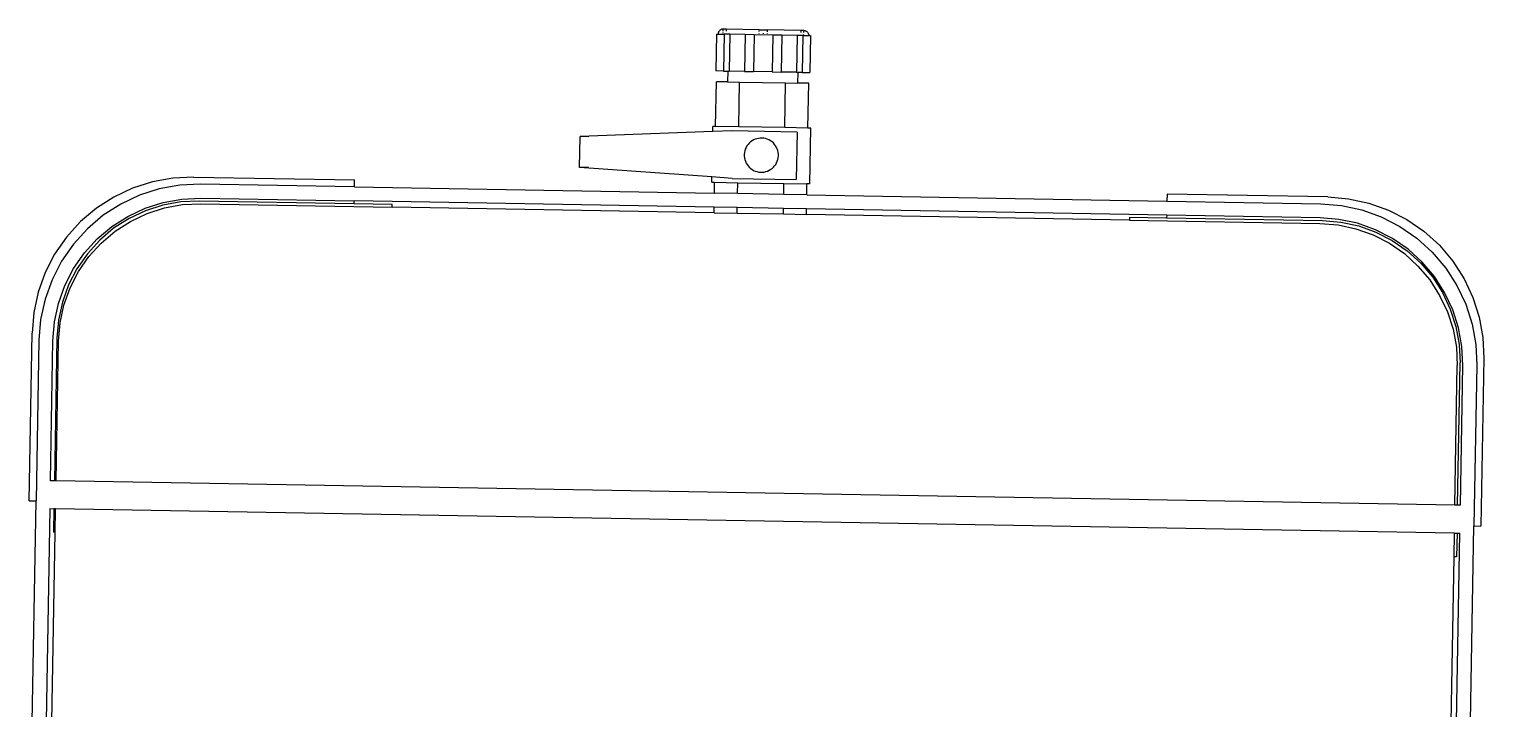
# Model space of a CAD drawing. Header units: metres. Extents: x 59 to 170, y -3 to 145.
# Drawn here: x 126.547 to 127.587, y 110.519 to 111.006 of the extents above; entities that cross this region are included whole.
import ezdxf

# ---------------------------------------------------------------- set-up
doc = ezdxf.new("R2010")
doc.units = ezdxf.units.M
doc.layers.add('Structures', color=216, linetype='Continuous', lineweight=25, true_color=0x800080)

# ---------------------------------------------------------------- blocks, each defined once
blk = doc.blocks.new('Structure - IBC')
at = {"layer": 'Structures'}
for p, q in [((1.2449, 1.2291), (1.2449, 1.2241)), ((1.2449, 1.2291), (1.3649, 1.2291)), ((1.3797, 1.2281), (1.3649, 1.2291)), ((1.3943, 1.2252), (1.3797, 1.2281)), ((0.9995, 1.2241), (1.2449, 1.2241)), ((1.3599, 1.2241), (1.2449, 1.2241)), ((1.3747, 1.2231), (1.3599, 1.2241)), ((1.3893, 1.2202), (1.3747, 1.2231)), ((1.4033, 1.2154), (1.3893, 1.2202)), ((1.4083, 1.2204), (1.3943, 1.2252)), ((1.4216, 1.2139), (1.4083, 1.2204)), ((1.2395, 1.2141), (0.9995, 1.2141)), ((0.9995, 1.2101), (1.2226, 1.2101)), ((1.2395, 1.2112), (1.2226, 1.2112)), ((1.2226, 1.2101), (1.2226, 1.2112)), ((1.2226, 1.2101), (1.2395, 1.2101)), ((1.2395, 1.2141), (1.2395, 1.2112)), ((1.2395, 1.2101), (1.2395, 1.2112)), ((1.2395, 0.2101), (1.2395, 1.2101)), ((1.2595, 1.2141), (1.3595, 1.2141)), ((1.2595, 1.2112), (1.2595, 1.2141)), ((1.2595, 1.2101), (1.2595, 1.2112)), ((1.3614, 1.2112), (1.2595, 1.2112)), ((1.2595, 0.2101), (1.2595, 1.2101)), ((1.2595, 1.2101), (1.3594, 1.2101)), ((1.3594, 1.2101), (1.3725, 1.2092)), ((1.3595, 1.2141), (1.3731, 1.2132)), ((1.3745, 1.2104), (1.3614, 1.2112)), ((1.3725, 1.2092), (1.3853, 1.2067)), ((1.3731, 1.2132), (1.3864, 1.2105)), ((1.3873, 1.2078), (1.3745, 1.2104)), ((1.3853, 1.2067), (1.3977, 1.2025)), ((1.3864, 1.2105), (1.3993, 1.2062)), ((1.3997, 1.2036), (1.3873, 1.2078)), ((1.4166, 1.2089), (1.4033, 1.2154)), ((1.429, 1.2006), (1.4166, 1.2089)), ((1.434, 1.2056), (1.4216, 1.2139)), ((1.3977, 1.2025), (1.4094, 1.1967)), ((1.3993, 1.2062), (1.4115, 1.2002)), ((1.4114, 1.1978), (1.3997, 1.2036)), ((1.4094, 1.1967), (1.4203, 1.1894)), ((1.4223, 1.1905), (1.4114, 1.1978)), ((1.4115, 1.2002), (1.4228, 1.1926)), ((1.4402, 1.1908), (1.429, 1.2006)), ((1.4452, 1.1958), (1.434, 1.2056)), ((1.4203, 1.1894), (1.4301, 1.1808)), ((1.4321, 1.1819), (1.4223, 1.1905)), ((1.4228, 1.1926), (1.433, 1.1836)), ((1.45, 1.1796), (1.4402, 1.1908)), ((1.455, 1.1846), (1.4452, 1.1958)), ((1.4301, 1.1808), (1.4388, 1.1709)), ((1.4408, 1.1721), (1.4321, 1.1819)), ((1.433, 1.1836), (1.442, 1.1734)), ((1.4582, 1.1673), (1.45, 1.1796)), ((1.4632, 1.1723), (1.455, 1.1846)), ((1.4388, 1.1709), (1.446, 1.1601)), ((1.448, 1.1612), (1.4408, 1.1721)), ((1.442, 1.1734), (1.4495, 1.1621)), ((1.4648, 1.154), (1.4582, 1.1673)), ((1.4698, 1.159), (1.4632, 1.1723)), ((1.446, 1.1601), (1.4518, 1.1483)), ((1.4538, 1.1495), (1.448, 1.1612)), ((1.4495, 1.1621), (1.4555, 1.1499)), ((1.4745, 1.1449), (1.4698, 1.159)), ((1.4518, 1.1483), (1.456, 1.136)), ((1.458, 1.1371), (1.4538, 1.1495)), ((1.4555, 1.1499), (1.4599, 1.1371)), ((1.4695, 1.1399), (1.4648, 1.154)), ((1.4774, 1.1303), (1.4745, 1.1449)), ((1.456, 1.136), (1.4586, 1.1231)), ((1.4606, 1.1243), (1.458, 1.1371)), ((1.4599, 1.1371), (1.4625, 1.1238)), ((1.4724, 1.1253), (1.4695, 1.1399)), ((1.4614, 1.1112), (1.4606, 1.1243)), ((1.4625, 1.1238), (1.4634, 1.1102)), ((1.4734, 1.1105), (1.4724, 1.1253)), ((1.4784, 1.1155), (1.4774, 1.1303)), ((1.4586, 1.1231), (1.4594, 1.1101)), ((1.4784, 1.1155), (1.4784, 1.0005)), ((1.4594, 1.1101), (1.4594, 0.9732)), ((1.4614, 1.0005), (1.4614, 1.1112)), ((1.4634, 1.1102), (1.4634, 1.0005)), ((1.4734, 1.0005), (1.4734, 1.1105)), ((1.4614, 1.0005), (1.4634, 1.0005)), ((1.4614, 0.9732), (1.4614, 1.0005)), ((1.4634, 0.7431), (1.4634, 1.0005)), ((1.4734, 1.0005), (1.4784, 1.0005)), ((1.4734, 1.0005), (1.4734, 0.7431)), ((1.4594, 0.7431), (1.4594, 0.9732)), ((1.4594, 0.9732), (1.4614, 0.9732)), ((1.485, 0.7451), (1.4902, 0.8398)), ((1.4902, 0.8398), (1.5122, 0.8398)), ((1.4902, 0.8335), (1.4902, 0.8398)), ((1.5175, 0.7451), (1.5122, 0.8398)), ((1.5122, 0.8335), (1.5122, 0.8398)), ((1.4594, 0.7431), (1.4634, 0.7431)), ((1.4594, 0.7431), (1.4594, 0.7266)), ((1.4634, 0.7266), (1.4634, 0.7431)), ((1.4734, 0.7431), (1.4812, 0.7431)), ((1.4734, 0.7266), (1.4734, 0.7431)), ((1.4812, 0.7451), (1.485, 0.7451)), ((1.4812, 0.7451), (1.4812, 0.7431)), ((1.4812, 0.7431), (1.4812, 0.7266)), ((1.4842, 0.7305), (1.485, 0.7451)), ((1.5175, 0.7451), (1.5212, 0.7451)), ((1.5182, 0.7315), (1.5175, 0.7451)), ((1.5212, 0.7431), (1.5212, 0.7451)), ((1.5212, 0.7431), (1.5532, 0.7431)), ((1.5212, 0.7266), (1.5212, 0.7431)), ((1.5532, 0.7351), (1.5532, 0.7431)), ((1.5873, 0.7436), (1.5609, 0.7436)), ((1.5609, 0.7381), (1.5609, 0.7436)), ((1.5873, 0.7436), (1.5873, 0.7425)), ((1.5877, 0.7425), (1.5873, 0.7425)), ((1.5873, 0.7425), (1.5873, 0.7381)), ((1.5881, 0.7424), (1.5877, 0.7425)), ((1.5884, 0.7423), (1.5881, 0.7424)), ((1.5881, 0.7389), (1.5884, 0.7389)), ((1.5888, 0.7422), (1.5884, 0.7423)), ((1.5891, 0.742), (1.5888, 0.7422)), ((1.5894, 0.7418), (1.5891, 0.742)), ((1.5897, 0.7415), (1.5894, 0.7418)), ((1.5894, 0.7389), (1.5897, 0.7389)), ((1.59, 0.7413), (1.5897, 0.7415)), ((1.5902, 0.741), (1.59, 0.7413)), ((1.59, 0.7389), (1.5902, 0.7389)), ((1.5904, 0.7407), (1.5902, 0.741)), ((1.5906, 0.7403), (1.5904, 0.7407)), ((1.5904, 0.7389), (1.5908, 0.7389)), ((1.5908, 0.74), (1.5906, 0.7403)), ((1.5909, 0.7396), (1.5908, 0.74)), ((1.5909, 0.7392), (1.5909, 0.7396)), ((1.5909, 0.7389), (1.5909, 0.7392)), ((1.5909, 0.7389), (1.5909, 0.7389)), ((1.5909, 0.7367), (1.5909, 0.7389)), ((1.4842, 0.7305), (1.4842, 0.6848)), ((1.5182, 0.6848), (1.5182, 0.7315)), ((1.5609, 0.7351), (1.5532, 0.7351)), ((1.5532, 0.7351), (1.5532, 0.7266)), ((1.5873, 0.7381), (1.5609, 0.7381)), ((1.5609, 0.7381), (1.5609, 0.7351)), ((1.5609, 0.7351), (1.5609, 0.7341)), ((1.5873, 0.7341), (1.5609, 0.7341)), ((1.5609, 0.7232), (1.5609, 0.7341)), ((1.5873, 0.7341), (1.5873, 0.7381)), ((1.5873, 0.7232), (1.5873, 0.7341)), ((1.5897, 0.7367), (1.5894, 0.7367)), ((1.5902, 0.7367), (1.59, 0.7367)), ((1.5908, 0.7367), (1.5904, 0.7367)), ((1.5909, 0.7367), (1.5909, 0.7367)), ((1.5909, 0.7131), (1.5909, 0.7367)), ((1.4594, 0.7266), (1.4634, 0.7266)), ((1.4594, 0.7266), (1.4594, 0.6936)), ((1.4634, 0.6936), (1.4634, 0.7266)), ((1.4734, 0.7266), (1.4812, 0.7266)), ((1.4734, 0.6936), (1.4734, 0.7266)), ((1.4812, 0.7266), (1.4812, 0.6936)), ((1.4924, 0.7185), (1.4916, 0.7175)), ((1.4933, 0.7194), (1.4924, 0.7185)), ((1.4944, 0.7201), (1.4933, 0.7194)), ((1.4954, 0.7208), (1.4944, 0.7201)), ((1.4966, 0.7214), (1.4954, 0.7208)), ((1.4978, 0.7218), (1.4966, 0.7214)), ((1.499, 0.7221), (1.4978, 0.7218)), ((1.5003, 0.7222), (1.499, 0.7221)), ((1.5016, 0.7223), (1.5003, 0.7222)), ((1.5029, 0.7222), (1.5016, 0.7223)), ((1.5041, 0.7219), (1.5029, 0.7222)), ((1.5053, 0.7216), (1.5041, 0.7219)), ((1.5065, 0.7211), (1.5053, 0.7216)), ((1.5076, 0.7205), (1.5065, 0.7211)), ((1.5087, 0.7197), (1.5076, 0.7205)), ((1.5097, 0.7189), (1.5087, 0.7197)), ((1.5105, 0.718), (1.5097, 0.7189)), ((1.5113, 0.7169), (1.5105, 0.718)), ((1.5212, 0.7266), (1.5532, 0.7266)), ((1.5212, 0.6936), (1.5212, 0.7266)), ((1.5532, 0.7266), (1.5532, 0.6936)), ((1.5873, 0.7232), (1.5609, 0.7232)), ((1.5609, 0.7232), (1.5609, 0.7168)), ((1.5873, 0.7168), (1.5873, 0.7232)), ((1.4891, 0.7117), (1.489, 0.7104)), ((1.489, 0.7104), (1.4891, 0.7091)), ((1.4894, 0.713), (1.4891, 0.7117)), ((1.4891, 0.7091), (1.4892, 0.7079)), ((1.4892, 0.7079), (1.4895, 0.7066)), ((1.4897, 0.7142), (1.4894, 0.713)), ((1.4902, 0.7154), (1.4897, 0.7142)), ((1.4908, 0.7165), (1.4902, 0.7154)), ((1.4916, 0.7175), (1.4908, 0.7165)), ((1.512, 0.7159), (1.5113, 0.7169)), ((1.5125, 0.7147), (1.512, 0.7159)), ((1.5129, 0.7135), (1.5125, 0.7147)), ((1.5127, 0.706), (1.5131, 0.7072)), ((1.5132, 0.7123), (1.5129, 0.7135)), ((1.5131, 0.7072), (1.5133, 0.7084)), ((1.5134, 0.711), (1.5132, 0.7123)), ((1.5133, 0.7084), (1.5134, 0.7097)), ((1.5134, 0.7097), (1.5134, 0.711)), ((1.5873, 0.7168), (1.5609, 0.7168)), ((1.5609, 0.7033), (1.5609, 0.7168)), ((1.5873, 0.7033), (1.5873, 0.7168)), ((1.5881, 0.7131), (1.5884, 0.7131)), ((1.5881, 0.7101), (1.5884, 0.7101)), ((1.5894, 0.7131), (1.5897, 0.7131)), ((1.59, 0.7131), (1.5902, 0.7131)), ((1.5904, 0.7131), (1.5908, 0.7131)), ((1.5909, 0.7131), (1.5909, 0.7131)), ((1.5909, 0.7131), (1.5909, 0.7071)), ((1.4895, 0.7066), (1.4899, 0.7054)), ((1.4899, 0.7054), (1.4905, 0.7043)), ((1.4905, 0.7043), (1.4912, 0.7032)), ((1.4912, 0.7032), (1.4919, 0.7022)), ((1.4919, 0.7022), (1.4928, 0.7012)), ((1.4928, 0.7012), (1.4938, 0.7004)), ((1.4938, 0.7004), (1.4948, 0.6997)), ((1.4948, 0.6997), (1.4959, 0.6991)), ((1.4959, 0.6991), (1.4971, 0.6986)), ((1.4971, 0.6986), (1.4983, 0.6982)), ((1.4983, 0.6982), (1.4996, 0.698)), ((1.4996, 0.698), (1.5009, 0.6979)), ((1.5009, 0.6979), (1.5021, 0.6979)), ((1.5021, 0.6979), (1.5034, 0.6981)), ((1.5034, 0.6981), (1.5047, 0.6984)), ((1.5047, 0.6984), (1.5059, 0.6988)), ((1.5059, 0.6988), (1.507, 0.6993)), ((1.507, 0.6993), (1.5081, 0.7)), ((1.5081, 0.7), (1.5091, 0.7008)), ((1.5091, 0.7008), (1.5101, 0.7016)), ((1.5101, 0.7016), (1.5109, 0.7026)), ((1.5109, 0.7026), (1.5116, 0.7037)), ((1.5116, 0.7037), (1.5122, 0.7048)), ((1.5122, 0.7048), (1.5127, 0.706)), ((1.5873, 0.7033), (1.5609, 0.7033)), ((1.5609, 0.7033), (1.5609, 0.6969)), ((1.5873, 0.6969), (1.5609, 0.6969)), ((1.5609, 0.686), (1.5609, 0.6969)), ((1.5873, 0.6969), (1.5873, 0.7033)), ((1.5873, 0.686), (1.5873, 0.6969)), ((1.5881, 0.7071), (1.5884, 0.7071)), ((1.5894, 0.7071), (1.5897, 0.7071)), ((1.59, 0.7071), (1.5902, 0.7071)), ((1.5904, 0.7071), (1.5908, 0.7071)), ((1.5909, 0.7071), (1.5909, 0.7071)), ((1.5909, 0.6834), (1.5909, 0.7071)), ((1.4594, 0.6936), (1.4634, 0.6936)), ((1.4594, 0.6936), (1.4594, 0.6771)), ((1.4634, 0.6771), (1.4634, 0.6936)), ((1.4734, 0.6936), (1.4812, 0.6936)), ((1.4734, 0.6771), (1.4734, 0.6936)), ((1.4812, 0.6936), (1.4812, 0.6771)), ((1.5212, 0.6936), (1.5532, 0.6936)), ((1.5212, 0.6771), (1.5212, 0.6936)), ((1.5532, 0.6936), (1.5532, 0.6851)), ((1.4594, 0.6771), (1.4634, 0.6771)), ((1.4594, 0.4461), (1.4594, 0.6771)), ((1.4634, 0.4196), (1.4634, 0.6771)), ((1.4734, 0.6771), (1.4812, 0.6771)), ((1.4734, 0.6771), (1.4734, 0.4196)), ((1.4812, 0.6751), (1.4812, 0.6771)), ((1.5182, 0.6848), (1.4842, 0.6848)), ((1.5212, 0.6771), (1.5532, 0.6771)), ((1.5212, 0.6751), (1.5212, 0.6771)), ((1.5609, 0.6851), (1.5532, 0.6851)), ((1.5532, 0.6771), (1.5532, 0.6851)), ((1.5873, 0.686), (1.5609, 0.686)), ((1.5609, 0.686), (1.5609, 0.6851)), ((1.5609, 0.682), (1.5609, 0.6851)), ((1.5873, 0.682), (1.5609, 0.682)), ((1.5609, 0.682), (1.5609, 0.6765)), ((1.5873, 0.6765), (1.5609, 0.6765)), ((1.5873, 0.682), (1.5873, 0.686)), ((1.5873, 0.682), (1.5873, 0.6777)), ((1.5877, 0.6777), (1.5873, 0.6777)), ((1.5873, 0.6777), (1.5873, 0.6765)), ((1.5881, 0.6777), (1.5877, 0.6777)), ((1.5881, 0.6813), (1.5884, 0.6813)), ((1.5884, 0.6778), (1.5881, 0.6777)), ((1.5888, 0.678), (1.5884, 0.6778)), ((1.5891, 0.6781), (1.5888, 0.678)), ((1.5894, 0.6784), (1.5891, 0.6781)), ((1.5897, 0.6834), (1.5894, 0.6834)), ((1.5894, 0.6813), (1.5897, 0.6813)), ((1.5897, 0.6786), (1.5894, 0.6784)), ((1.59, 0.6789), (1.5897, 0.6786)), ((1.5902, 0.6834), (1.59, 0.6834)), ((1.59, 0.6813), (1.5902, 0.6813)), ((1.5902, 0.6791), (1.59, 0.6789)), ((1.5904, 0.6795), (1.5902, 0.6791)), ((1.5908, 0.6834), (1.5904, 0.6834)), ((1.5904, 0.6813), (1.5908, 0.6813)), ((1.5906, 0.6798), (1.5904, 0.6795)), ((1.5908, 0.6802), (1.5906, 0.6798)), ((1.5909, 0.6805), (1.5908, 0.6802)), ((1.5909, 0.6834), (1.5909, 0.6834)), ((1.5909, 0.6813), (1.5909, 0.6834)), ((1.5909, 0.6813), (1.5909, 0.6813)), ((1.5909, 0.6813), (1.5909, 0.6809)), ((1.5909, 0.6809), (1.5909, 0.6805)), ((1.4812, 0.6751), (1.5212, 0.6751)), ((1.4594, 0.4461), (1.4594, 0.3101)), ((1.4614, 0.4461), (1.4594, 0.4461)), ((1.4614, 0.4461), (1.4614, 0.4196)), ((1.4634, 0.4196), (1.4614, 0.4196)), ((1.4614, 0.4196), (1.4614, 0.3081)), ((1.4634, 0.3099), (1.4634, 0.4196)), ((1.4784, 0.4196), (1.4734, 0.4196)), ((1.4734, 0.4196), (1.4734, 0.3096)), ((1.4784, 0.3046), (1.4784, 0.4196)), ((1.4594, 0.3101), (1.4586, 0.297)), ((1.4614, 0.3081), (1.4606, 0.295)), ((1.4625, 0.2964), (1.4634, 0.3099)), ((1.4734, 0.3096), (1.4724, 0.2948)), ((1.4784, 0.3046), (1.4774, 0.2898)), ((1.4586, 0.297), (1.456, 0.2842)), ((1.4606, 0.295), (1.458, 0.2822)), ((1.4599, 0.2831), (1.4625, 0.2964)), ((1.4724, 0.2948), (1.4695, 0.2802)), ((1.456, 0.2842), (1.4518, 0.2718)), ((1.458, 0.2822), (1.4538, 0.2698)), ((1.4555, 0.2702), (1.4599, 0.2831)), ((1.4774, 0.2898), (1.4745, 0.2752)), ((1.4518, 0.2718), (1.446, 0.2601)), ((1.4695, 0.2802), (1.4648, 0.2662)), ((1.4745, 0.2752), (1.4698, 0.2612)), ((1.446, 0.2601), (1.4388, 0.2492)), ((1.4538, 0.2698), (1.448, 0.2581)), ((1.4495, 0.258), (1.4555, 0.2702)), ((1.4648, 0.2662), (1.4582, 0.2528)), ((1.4698, 0.2612), (1.4632, 0.2478)), ((1.448, 0.2581), (1.4408, 0.2472)), ((1.442, 0.2467), (1.4495, 0.258)), ((1.4582, 0.2528), (1.45, 0.2405)), ((1.4301, 0.2394), (1.4203, 0.2307)), ((1.4388, 0.2492), (1.4301, 0.2394)), ((1.4408, 0.2472), (1.4321, 0.2374)), ((1.433, 0.2365), (1.442, 0.2467)), ((1.45, 0.2405), (1.4402, 0.2293)), ((1.4632, 0.2478), (1.455, 0.2355)), ((1.4203, 0.2307), (1.4094, 0.2235)), ((1.4321, 0.2374), (1.4223, 0.2287)), ((1.4228, 0.2275), (1.433, 0.2365)), ((1.4402, 0.2293), (1.429, 0.2195)), ((1.455, 0.2355), (1.4452, 0.2243)), ((1.4094, 0.2235), (1.3977, 0.2177)), ((1.3993, 0.214), (1.4115, 0.22)), ((1.4114, 0.2215), (1.3997, 0.2157)), ((1.4223, 0.2287), (1.4114, 0.2215)), ((1.4115, 0.22), (1.4228, 0.2275)), ((1.429, 0.2195), (1.4166, 0.2113)), ((1.4452, 0.2243), (1.434, 0.2145)), ((1.2226, 0.2101), (0.9995, 0.2101)), ((1.2395, 0.2101), (1.2226, 0.2101)), ((1.2226, 0.2081), (1.2226, 0.2101)), ((1.2395, 0.2081), (1.2226, 0.2081)), ((1.2395, 0.2101), (1.2395, 0.2081)), ((1.2395, 0.2081), (1.2395, 0.2061)), ((1.2595, 0.2081), (1.2595, 0.2101)), ((1.2595, 0.2101), (1.3594, 0.2101)), ((1.2595, 0.2061), (1.2595, 0.2081)), ((1.2595, 0.2081), (1.3614, 0.2081)), ((1.3725, 0.2109), (1.3594, 0.2101)), ((1.3745, 0.2089), (1.3614, 0.2081)), ((1.3853, 0.2135), (1.3725, 0.2109)), ((1.3731, 0.207), (1.3864, 0.2096)), ((1.3873, 0.2115), (1.3745, 0.2089)), ((1.3977, 0.2177), (1.3853, 0.2135)), ((1.3864, 0.2096), (1.3993, 0.214)), ((1.3997, 0.2157), (1.3873, 0.2115)), ((1.4166, 0.2113), (1.4033, 0.2047)), ((1.434, 0.2145), (1.4216, 0.2063)), ((0.9995, 0.2061), (1.2395, 0.2061)), ((1.2595, 0.2061), (1.3595, 0.2061)), ((1.3595, 0.2061), (1.3731, 0.207)), ((1.3893, 0.1999), (1.3747, 0.197)), ((1.4033, 0.2047), (1.3893, 0.1999)), ((1.4083, 0.1997), (1.3943, 0.1949)), ((1.4216, 0.2063), (1.4083, 0.1997)), ((0.9995, 0.1961), (1.2449, 0.1961)), ((1.2449, 0.1961), (1.2449, 0.1911)), ((1.3599, 0.1961), (1.2449, 0.1961)), ((1.3649, 0.1911), (1.2449, 0.1911)), ((1.3747, 0.197), (1.3599, 0.1961)), ((1.3797, 0.192), (1.3649, 0.1911)), ((1.3943, 0.1949), (1.3797, 0.192))]:
    blk.add_line(p, q, dxfattribs=at)
blk = doc.blocks.new('Structure - IBC stack')
at = {"layer": 'Structures', "rotation": 89.00000000000001}
blk.add_blockref('Structure - IBC', (6.7314, -0.798), dxfattribs=at)

msp = doc.modelspace()

# ---------------------------------------------------------------- block references
at = {"layer": 'Structures'}
msp.add_blockref('Structure - IBC stack', (121.0225, 110.2001), dxfattribs=at)

doc.saveas('drawing.dxf')
